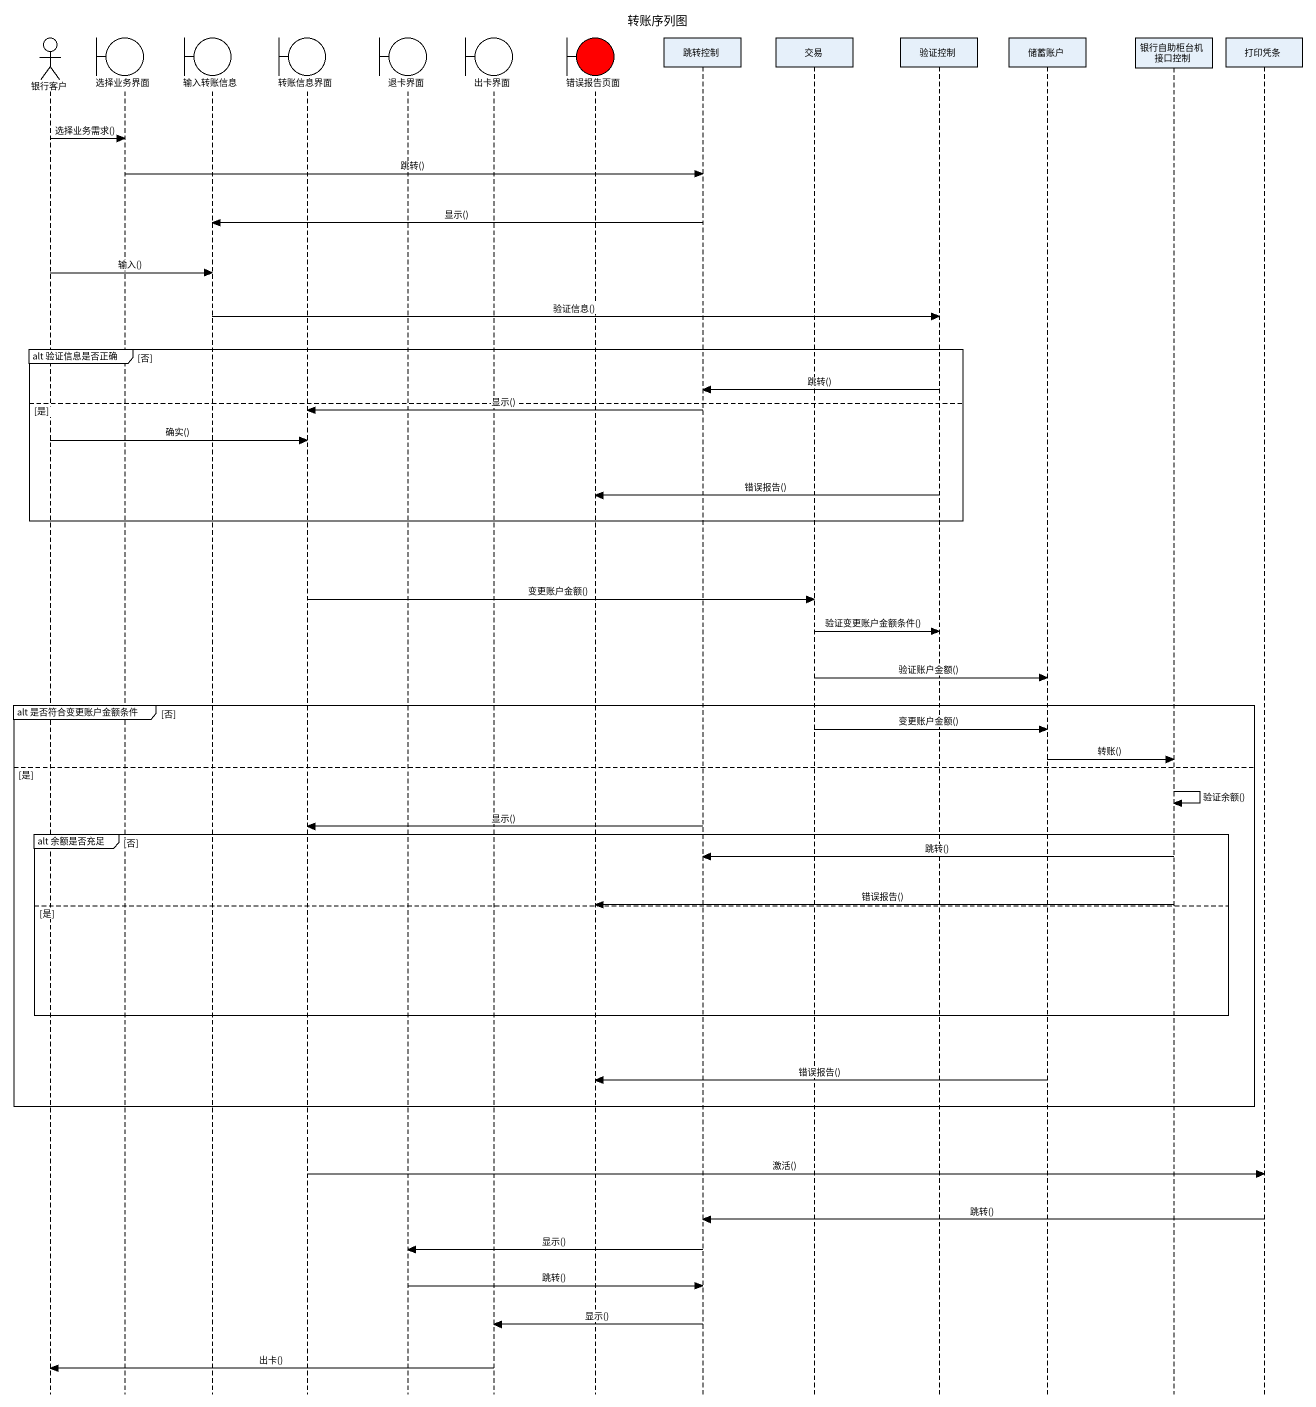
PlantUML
@startuml
title 转账序列图
hide footbox
actor 银行客户
boundary 选择业务界面
boundary 输入转账信息
boundary 转账信息界面
boundary 退卡界面
boundary 出卡界面
boundary 错误报告页面 #FF0000
participant 跳转控制
participant 交易
participant 验证控制
participant 储蓄账户
participant 银行自助柜台机接口控制
participant 打印凭条

银行客户 -> 选择业务界面 : 选择业务需求()
选择业务界面 -> 跳转控制 : 跳转()
跳转控制 -> 输入转账信息 : 显示()
银行客户 -> 输入转账信息 : 输入()
输入转账信息 -> 验证控制 : 验证信息()
group alt 验证信息是否正确 [否]
  验证控制 -> 跳转控制 : 跳转()
else 是
  跳转控制 -> 转账信息界面 : 显示()
  银行客户 -> 转账信息界面 : 确实()
  验证控制 -> 错误报告页面 : 错误报告()
end
转账信息界面 -> 交易 : 变更账户金额()
交易 -> 验证控制 : 验证变更账户金额条件()
交易 -> 储蓄账户 : 验证账户金额()
group alt 是否符合变更账户金额条件 [否]
  交易 -> 储蓄账户 : 变更账户金额()
  储蓄账户 -> 银行自助柜台机接口控制 : 转账()
else 是
  银行自助柜台机接口控制 -> 银行自助柜台机接口控制 : 验证余额()
  跳转控制 -> 转账信息界面 : 显示()
  group alt 余额是否充足 [否]
    银行自助柜台机接口控制 -> 跳转控制 : 跳转()
    银行自助柜台机接口控制 -> 错误报告页面 : 错误报告()
  else 是
  end
  储蓄账户 -> 错误报告页面 : 错误报告()
end
转账信息界面 -> 打印凭条 : 激活()
打印凭条 -> 跳转控制 : 跳转()
跳转控制 -> 退卡界面 : 显示()
退卡界面 -> 跳转控制 : 跳转()
跳转控制 -> 出卡界面 : 显示()
出卡界面 -> 银行客户 : 出卡()
@enduml
